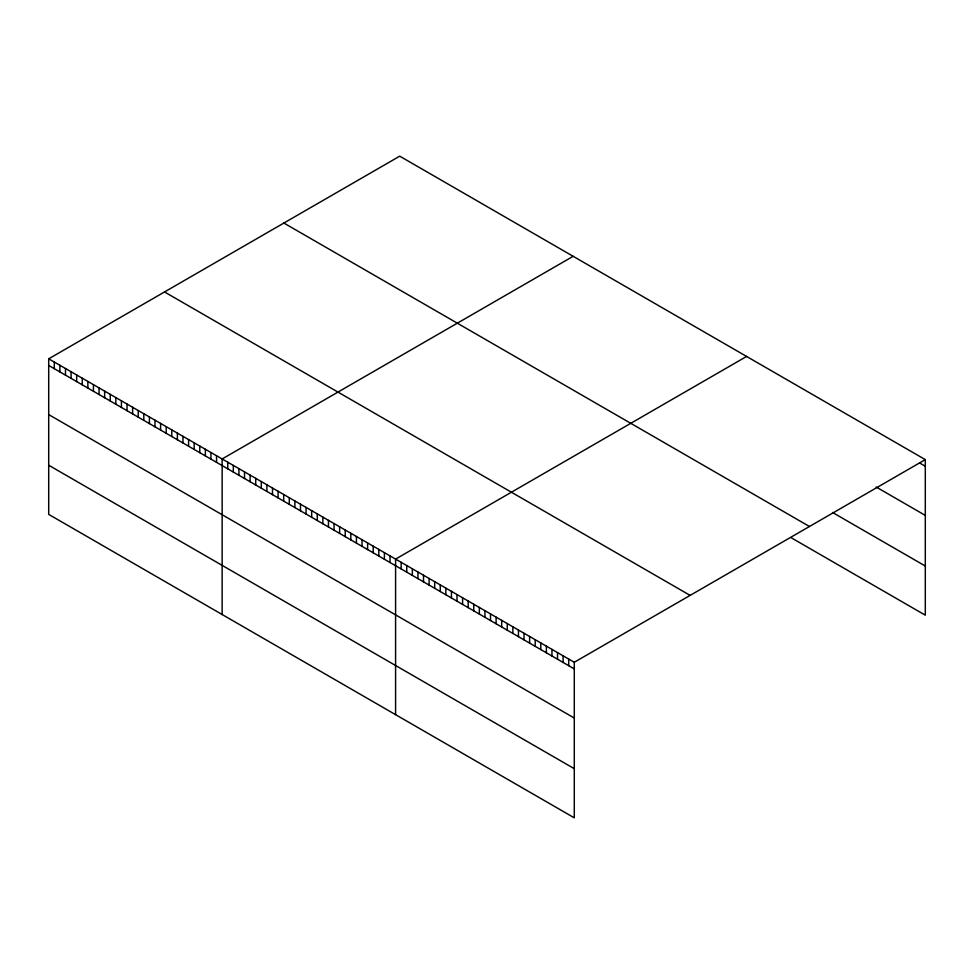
<?xml version="1.0" encoding="UTF-8"?>
<svg xmlns="http://www.w3.org/2000/svg" width="974" height="974" viewBox="0 0 974 974"><rect width="100%" height="100%" fill="white"/><g stroke="black" fill="none" stroke-linecap="round" stroke-linejoin="round"><path stroke-width="1.46" d="M48.7 358.822L574.283 662.271L574.283 817.831L48.7 514.382L48.7 358.822L399.717 156.169L925.3 459.618L925.3 615.178L791.278 537.794M573.15 256.308L222.145 458.961L222.145 614.521M746.595 356.447L395.59 559.1L395.59 714.66M574.283 662.271L925.3 459.618M919.712 463.015L925.3 466.242M876.162 487.012L925.3 515.392M832.6 512.507L925.3 566.028M283.872 223.046L809.467 526.496M164.533 291.957L690.128 595.394M48.7 365.445L574.283 668.894M48.7 414.595L574.283 718.045M48.7 465.231L574.283 768.681M568.706 659.045L568.706 665.668M563.118 655.819L563.118 662.442M557.53 652.604L557.53 659.228M551.954 649.378L551.954 656.001M546.365 646.152L546.365 652.775M540.777 642.925L540.777 649.548M535.201 639.699L535.201 646.322M529.613 636.485L529.613 643.108M524.024 633.258L524.024 639.881M518.448 630.032L518.448 636.655M512.86 626.806L512.86 633.429M507.271 623.579L507.271 630.202M501.695 620.353L501.695 626.988M496.107 617.139L496.107 623.762M490.519 613.912L490.519 620.535M484.942 610.686L484.942 617.309M479.354 607.459L479.354 614.083M473.766 604.233L473.766 610.856M468.19 601.019L468.19 607.642M462.601 597.793L462.601 604.416M457.013 594.566L457.013 601.189M451.437 591.34L451.437 597.963M445.849 588.113L445.849 594.737M440.26 584.899L440.26 591.522M434.684 581.673L434.684 588.296M429.096 578.446L429.096 585.07M423.507 575.22L423.507 581.843M417.931 571.994L417.931 578.617M412.343 568.767L412.343 575.391M406.755 565.553L406.755 572.176M401.178 562.327L401.178 568.95M389.99 555.874L389.99 562.497M384.401 552.635L384.401 559.259M378.801 549.409L378.801 556.032M373.212 546.183L373.212 552.806M367.612 542.944L367.612 549.567M362.024 539.718L362.024 546.341M356.423 536.491L356.423 543.115M350.823 533.265L350.823 539.888M345.234 530.026L345.234 536.65M339.634 526.8L339.634 533.423M334.045 523.574L334.045 530.197M328.445 520.335L328.445 526.958M322.857 517.109L322.857 523.732M317.256 513.882L317.256 520.506M311.668 510.644L311.668 517.267M306.067 507.417L306.067 514.041M300.479 504.191L300.479 510.814M294.878 500.953L294.878 507.576M289.278 497.726L289.278 504.349M283.69 494.5L283.69 501.123M278.089 491.261L278.089 497.884M272.501 488.035L272.501 494.658M266.9 484.808L266.9 491.432M261.312 481.57L261.312 488.193M255.712 478.344L255.712 484.967M250.123 475.117L250.123 481.74M244.523 471.879L244.523 478.514M238.934 468.652L238.934 475.275M233.334 465.426L233.334 472.049M227.733 462.2L227.733 468.823M216.545 455.735L216.545 462.358M210.956 452.508L210.956 459.131M205.356 449.27L205.356 455.893M199.767 446.043L199.767 452.667M194.167 442.817L194.167 449.44M188.579 439.578L188.579 446.202M182.978 436.352L182.978 442.975M177.39 433.126L177.39 439.749M171.789 429.887L171.789 436.51M166.189 426.661L166.189 433.284M160.6 423.434L160.6 430.058M155 420.196L155 426.819M149.412 416.969L149.412 423.593M143.811 413.743L143.811 420.366M138.223 410.504L138.223 417.14M132.622 407.278L132.622 413.901M127.034 404.052L127.034 410.675M121.433 400.825L121.433 407.449M115.845 397.587L115.845 404.21M110.245 394.36L110.245 400.984M104.644 391.134L104.644 397.757M99.056 387.896L99.056 394.519M93.455 384.669L93.455 391.292M87.867 381.443L87.867 388.066M82.266 378.204L82.266 384.827M76.678 374.978L76.678 381.601M71.078 371.751L71.078 378.375M65.489 368.513L65.489 375.136M59.889 365.287L59.889 371.91M54.3 362.06L54.3 368.683"/></g></svg>
